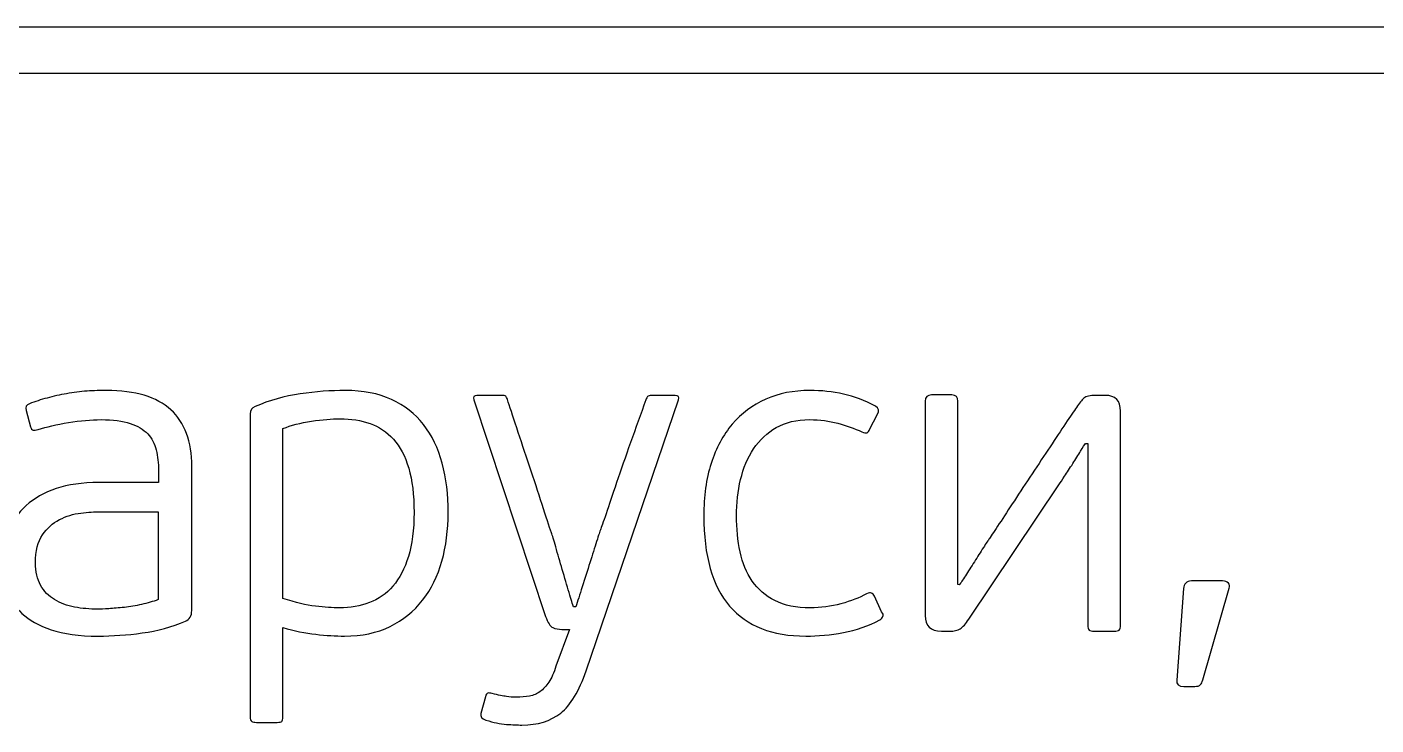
# Model space of a CAD drawing. Header units: centimetres. Extents: x -21.3 to 21.2, y -15.2 to 14.8.
# Drawn here: x 16.588 to 17.275, y 10.503 to 10.859 of the extents above; entities that cross this region are included whole.
import ezdxf

# ---------------------------------------------------------------- set-up
doc = ezdxf.new("R2010")
doc.units = ezdxf.units.CM
doc.header["$MEASUREMENT"] = 0
doc.layers.add('layer 1', color=7, linetype='Continuous')

msp = doc.modelspace()

# ---------------------------------------------------------------- linework, layer by layer
at = {"layer": 'layer 1', "color": 29}
for points, knots in [([(13.7485, 10.83475), (13.7485, 10.83475), (20.67123, 10.83475), (20.67123, 10.83475), (20.67123, 10.83475), (20.67123, 10.83475), (20.67123, 10.85851), (20.67123, 10.85851), (20.67123, 10.85851), (20.67123, 10.85851), (13.7485, 10.85851), (13.7485, 10.85851), (13.7485, 10.85851), (13.7485, 10.85851), (13.7485, 10.83475), (13.7485, 10.83475)], [0, 0, 0, 0, 0.2, 0.2, 0.2, 0.2, 0.4, 0.4, 0.4, 0.4, 0.6, 0.6, 0.6, 0.6, 1, 1, 1, 1]), ([(16.67219, 10.5613), (16.67219, 10.55855), (16.67112, 10.55672), (16.66898, 10.55581), (16.66898, 10.55581), (16.66212, 10.55291), (16.6548, 10.55093), (16.64702, 10.54986), (16.64702, 10.54986), (16.63925, 10.54879), (16.63177, 10.54826), (16.62461, 10.54826), (16.62461, 10.54826), (16.61485, 10.54826), (16.60684, 10.54932), (16.60059, 10.55146), (16.60059, 10.55146), (16.59434, 10.55359), (16.58938, 10.55642), (16.58572, 10.55985), (16.58572, 10.55985), (16.58207, 10.56328), (16.57951, 10.56724), (16.57806, 10.57178), (16.57806, 10.57178), (16.57661, 10.57628), (16.57589, 10.581), (16.57589, 10.58588), (16.57589, 10.58588), (16.57589, 10.59153), (16.57688, 10.59686), (16.57886, 10.60182), (16.57886, 10.60182), (16.58085, 10.60681), (16.58386, 10.61112), (16.5879, 10.61478), (16.5879, 10.61478), (16.59194, 10.61844), (16.59701, 10.62134), (16.60311, 10.6234), (16.60311, 10.6234), (16.60921, 10.62545), (16.61645, 10.62648), (16.62484, 10.62648), (16.62484, 10.62648), (16.62484, 10.62648), (16.65526, 10.62648), (16.65526, 10.62648), (16.65526, 10.62648), (16.65526, 10.62648), (16.65526, 10.63258), (16.65526, 10.63258), (16.65526, 10.63258), (16.65526, 10.63632), (16.65488, 10.63982), (16.65411, 10.64307), (16.65411, 10.64307), (16.65335, 10.64631), (16.6519, 10.64905), (16.64977, 10.6513), (16.64977, 10.6513), (16.64763, 10.65355), (16.64466, 10.6553), (16.64085, 10.6566), (16.64085, 10.6566), (16.63703, 10.65786), (16.63208, 10.6585), (16.62598, 10.6585), (16.62598, 10.6585), (16.62095, 10.6585), (16.61542, 10.65801), (16.6094, 10.65702), (16.6094, 10.65702), (16.60337, 10.65602), (16.59823, 10.65484), (16.59396, 10.65347), (16.59396, 10.65347), (16.59289, 10.65316), (16.59205, 10.65305), (16.59144, 10.65313), (16.59144, 10.65313), (16.59083, 10.65321), (16.59038, 10.65378), (16.59007, 10.65484), (16.59007, 10.65484), (16.59007, 10.65484), (16.58779, 10.66315), (16.58779, 10.66315), (16.58779, 10.66315), (16.58733, 10.66487), (16.58794, 10.66601), (16.58961, 10.66662), (16.58961, 10.66662), (16.59236, 10.66773), (16.59533, 10.66868), (16.59854, 10.66952), (16.59854, 10.66952), (16.60174, 10.6704), (16.60505, 10.67112), (16.60848, 10.67173), (16.60848, 10.67173), (16.61192, 10.67238), (16.61538, 10.6728), (16.61889, 10.67303), (16.61889, 10.67303), (16.6224, 10.67326), (16.62567, 10.67337), (16.62873, 10.67337), (16.62873, 10.67337), (16.64352, 10.67337), (16.65446, 10.67009), (16.66155, 10.66353), (16.66155, 10.66353), (16.66864, 10.65698), (16.67219, 10.64737), (16.67219, 10.63472), (16.67219, 10.63472), (16.67219, 10.63472), (16.67219, 10.5613), (16.67219, 10.5613)], [0, 0, 0, 0, 0.032258, 0.032258, 0.032258, 0.032258, 0.064516, 0.064516, 0.064516, 0.064516, 0.096774, 0.096774, 0.096774, 0.096774, 0.129032, 0.129032, 0.129032, 0.129032, 0.16129, 0.16129, 0.16129, 0.16129, 0.193548, 0.193548, 0.193548, 0.193548, 0.225806, 0.225806, 0.225806, 0.225806, 0.258065, 0.258065, 0.258065, 0.258065, 0.290323, 0.290323, 0.290323, 0.290323, 0.322581, 0.322581, 0.322581, 0.322581, 0.354839, 0.354839, 0.354839, 0.354839, 0.387097, 0.387097, 0.387097, 0.387097, 0.419355, 0.419355, 0.419355, 0.419355, 0.451613, 0.451613, 0.451613, 0.451613, 0.483871, 0.483871, 0.483871, 0.483871, 0.516129, 0.516129, 0.516129, 0.516129, 0.548387, 0.548387, 0.548387, 0.548387, 0.580645, 0.580645, 0.580645, 0.580645, 0.612903, 0.612903, 0.612903, 0.612903, 0.645161, 0.645161, 0.645161, 0.645161, 0.677419, 0.677419, 0.677419, 0.677419, 0.709677, 0.709677, 0.709677, 0.709677, 0.741935, 0.741935, 0.741935, 0.741935, 0.774194, 0.774194, 0.774194, 0.774194, 0.806452, 0.806452, 0.806452, 0.806452, 0.83871, 0.83871, 0.83871, 0.83871, 0.870968, 0.870968, 0.870968, 0.870968, 0.903226, 0.903226, 0.903226, 0.903226, 0.935484, 0.935484, 0.935484, 0.935484, 1, 1, 1, 1]), ([(16.80279, 10.61116), (16.80279, 10.60231), (16.80172, 10.59408), (16.79958, 10.58645), (16.79958, 10.58645), (16.79745, 10.57883), (16.79417, 10.5722), (16.78975, 10.56656), (16.78975, 10.56656), (16.78533, 10.56091), (16.7798, 10.55645), (16.77317, 10.55318), (16.77317, 10.55318), (16.76653, 10.5499), (16.75879, 10.54826), (16.74995, 10.54826), (16.74995, 10.54826), (16.74553, 10.54826), (16.74065, 10.54856), (16.73531, 10.54917), (16.73531, 10.54917), (16.72998, 10.54978), (16.72441, 10.55093), (16.71862, 10.5526), (16.71862, 10.5526), (16.71862, 10.5526), (16.71862, 10.50709), (16.71862, 10.50709), (16.71862, 10.50709), (16.71862, 10.50587), (16.71842, 10.50511), (16.71805, 10.5048), (16.71805, 10.5048), (16.71767, 10.5045), (16.71686, 10.50434), (16.71564, 10.50434), (16.71564, 10.50434), (16.71564, 10.50434), (16.70512, 10.50434), (16.70512, 10.50434), (16.70512, 10.50434), (16.70406, 10.50434), (16.70325, 10.5045), (16.70272, 10.5048), (16.70272, 10.5048), (16.70219, 10.50511), (16.70192, 10.50587), (16.70192, 10.50709), (16.70192, 10.50709), (16.70192, 10.50709), (16.70192, 10.66148), (16.70192, 10.66148), (16.70192, 10.66148), (16.70192, 10.6633), (16.70276, 10.66453), (16.70444, 10.66514), (16.70444, 10.66514), (16.71175, 10.66834), (16.71942, 10.67051), (16.72742, 10.67165), (16.72742, 10.67165), (16.73543, 10.6728), (16.74309, 10.67337), (16.75041, 10.67337), (16.75041, 10.67337), (16.75941, 10.67337), (16.76722, 10.67185), (16.77385, 10.66879), (16.77385, 10.66879), (16.78049, 10.66575), (16.78594, 10.66148), (16.79021, 10.65599), (16.79021, 10.65599), (16.79448, 10.6505), (16.79764, 10.64394), (16.7997, 10.63632), (16.7997, 10.63632), (16.80176, 10.62869), (16.80279, 10.62031), (16.80279, 10.61116)], [0, 0, 0, 0, 0.047619, 0.047619, 0.047619, 0.047619, 0.095238, 0.095238, 0.095238, 0.095238, 0.142857, 0.142857, 0.142857, 0.142857, 0.190476, 0.190476, 0.190476, 0.190476, 0.238095, 0.238095, 0.238095, 0.238095, 0.285714, 0.285714, 0.285714, 0.285714, 0.333333, 0.333333, 0.333333, 0.333333, 0.380952, 0.380952, 0.380952, 0.380952, 0.428571, 0.428571, 0.428571, 0.428571, 0.47619, 0.47619, 0.47619, 0.47619, 0.52381, 0.52381, 0.52381, 0.52381, 0.571429, 0.571429, 0.571429, 0.571429, 0.619048, 0.619048, 0.619048, 0.619048, 0.666667, 0.666667, 0.666667, 0.666667, 0.714286, 0.714286, 0.714286, 0.714286, 0.761905, 0.761905, 0.761905, 0.761905, 0.809524, 0.809524, 0.809524, 0.809524, 0.857143, 0.857143, 0.857143, 0.857143, 0.904762, 0.904762, 0.904762, 0.904762, 1, 1, 1, 1]), ([(16.873, 10.53065), (16.8695, 10.52028), (16.86519, 10.51307), (16.86008, 10.50903), (16.86008, 10.50903), (16.85497, 10.50499), (16.84838, 10.50297), (16.8403, 10.50297), (16.8403, 10.50297), (16.83816, 10.50297), (16.83553, 10.50309), (16.83241, 10.50331), (16.83241, 10.50331), (16.82928, 10.50354), (16.82582, 10.50427), (16.822, 10.50549), (16.822, 10.50549), (16.81987, 10.5061), (16.81903, 10.50724), (16.81949, 10.50892), (16.81949, 10.50892), (16.81949, 10.50892), (16.82177, 10.51738), (16.82177, 10.51738), (16.82177, 10.51738), (16.82208, 10.51845), (16.8225, 10.51906), (16.82303, 10.51921), (16.82303, 10.51921), (16.82356, 10.51936), (16.82429, 10.51929), (16.82521, 10.51898), (16.82521, 10.51898), (16.82841, 10.51822), (16.83081, 10.51772), (16.83241, 10.51749), (16.83241, 10.51749), (16.83401, 10.51727), (16.83573, 10.51715), (16.83755, 10.51715), (16.83755, 10.51715), (16.84, 10.51715), (16.8422, 10.51734), (16.84419, 10.51772), (16.84419, 10.51772), (16.84617, 10.5181), (16.84796, 10.51887), (16.84956, 10.52001), (16.84956, 10.52001), (16.85116, 10.52115), (16.85265, 10.52276), (16.85402, 10.52481), (16.85402, 10.52481), (16.8554, 10.52687), (16.85662, 10.52958), (16.85768, 10.53293), (16.85768, 10.53293), (16.85768, 10.53293), (16.86454, 10.55169), (16.86454, 10.55169), (16.86454, 10.55169), (16.86454, 10.55169), (16.86066, 10.55169), (16.86066, 10.55169), (16.86066, 10.55169), (16.85898, 10.55169), (16.85745, 10.55199), (16.85608, 10.5526), (16.85608, 10.5526), (16.85471, 10.55322), (16.85349, 10.55512), (16.85242, 10.55832), (16.85242, 10.55832), (16.85242, 10.55832), (16.81582, 10.66857), (16.81582, 10.66857), (16.81582, 10.66857), (16.81537, 10.67009), (16.8159, 10.67085), (16.81743, 10.67085), (16.81743, 10.67085), (16.81743, 10.67085), (16.83001, 10.67085), (16.83001, 10.67085), (16.83001, 10.67085), (16.83108, 10.67085), (16.83176, 10.6707), (16.83206, 10.6704), (16.83206, 10.6704), (16.83237, 10.67009), (16.83267, 10.66956), (16.83298, 10.66879), (16.83298, 10.66879), (16.83405, 10.66544), (16.83561, 10.66064), (16.83767, 10.65439), (16.83767, 10.65439), (16.83973, 10.64813), (16.8419, 10.64162), (16.84419, 10.63483), (16.84419, 10.63483), (16.84648, 10.62805), (16.84861, 10.62152), (16.85059, 10.61528), (16.85059, 10.61528), (16.85257, 10.60902), (16.85417, 10.60422), (16.8554, 10.60086), (16.8554, 10.60086), (16.85585, 10.59965), (16.85658, 10.59724), (16.85757, 10.59366), (16.85757, 10.59366), (16.85856, 10.59008), (16.85966, 10.58623), (16.86089, 10.58211), (16.86089, 10.58211), (16.86211, 10.57799), (16.86325, 10.57411), (16.86431, 10.57044), (16.86431, 10.57044), (16.86538, 10.56678), (16.86615, 10.56434), (16.8666, 10.56313), (16.8666, 10.56313), (16.8666, 10.56313), (16.86774, 10.56313), (16.86774, 10.56313), (16.86774, 10.56313), (16.86866, 10.56587), (16.86977, 10.5693), (16.87106, 10.57342), (16.87106, 10.57342), (16.87236, 10.57754), (16.87366, 10.58162), (16.87495, 10.58566), (16.87495, 10.58566), (16.87625, 10.58969), (16.87739, 10.59332), (16.87838, 10.59652), (16.87838, 10.59652), (16.87937, 10.59972), (16.88002, 10.6017), (16.88033, 10.60247), (16.88033, 10.60247), (16.88078, 10.60353), (16.88174, 10.60624), (16.88319, 10.61059), (16.88319, 10.61059), (16.88464, 10.61493), (16.88643, 10.62023), (16.88856, 10.62648), (16.88856, 10.62648), (16.89069, 10.63273), (16.89306, 10.63952), (16.89565, 10.64684), (16.89565, 10.64684), (16.89824, 10.65416), (16.90083, 10.6614), (16.90343, 10.66857), (16.90343, 10.66857), (16.90373, 10.66933), (16.90404, 10.6699), (16.90434, 10.67028), (16.90434, 10.67028), (16.90465, 10.67066), (16.90533, 10.67085), (16.9064, 10.67085), (16.9064, 10.67085), (16.9064, 10.67085), (16.9183, 10.67085), (16.9183, 10.67085), (16.9183, 10.67085), (16.91997, 10.67085), (16.92058, 10.67009), (16.92012, 10.66857), (16.92012, 10.66857), (16.92012, 10.66857), (16.873, 10.53065), (16.873, 10.53065)], [0, 0, 0, 0, 0.021739, 0.021739, 0.021739, 0.021739, 0.043478, 0.043478, 0.043478, 0.043478, 0.065217, 0.065217, 0.065217, 0.065217, 0.086957, 0.086957, 0.086957, 0.086957, 0.108696, 0.108696, 0.108696, 0.108696, 0.130435, 0.130435, 0.130435, 0.130435, 0.152174, 0.152174, 0.152174, 0.152174, 0.173913, 0.173913, 0.173913, 0.173913, 0.195652, 0.195652, 0.195652, 0.195652, 0.217391, 0.217391, 0.217391, 0.217391, 0.23913, 0.23913, 0.23913, 0.23913, 0.26087, 0.26087, 0.26087, 0.26087, 0.282609, 0.282609, 0.282609, 0.282609, 0.304348, 0.304348, 0.304348, 0.304348, 0.326087, 0.326087, 0.326087, 0.326087, 0.347826, 0.347826, 0.347826, 0.347826, 0.369565, 0.369565, 0.369565, 0.369565, 0.391304, 0.391304, 0.391304, 0.391304, 0.413043, 0.413043, 0.413043, 0.413043, 0.434783, 0.434783, 0.434783, 0.434783, 0.456522, 0.456522, 0.456522, 0.456522, 0.478261, 0.478261, 0.478261, 0.478261, 0.5, 0.5, 0.5, 0.5, 0.521739, 0.521739, 0.521739, 0.521739, 0.543478, 0.543478, 0.543478, 0.543478, 0.565217, 0.565217, 0.565217, 0.565217, 0.586957, 0.586957, 0.586957, 0.586957, 0.608696, 0.608696, 0.608696, 0.608696, 0.630435, 0.630435, 0.630435, 0.630435, 0.652174, 0.652174, 0.652174, 0.652174, 0.673913, 0.673913, 0.673913, 0.673913, 0.695652, 0.695652, 0.695652, 0.695652, 0.717391, 0.717391, 0.717391, 0.717391, 0.73913, 0.73913, 0.73913, 0.73913, 0.76087, 0.76087, 0.76087, 0.76087, 0.782609, 0.782609, 0.782609, 0.782609, 0.804348, 0.804348, 0.804348, 0.804348, 0.826087, 0.826087, 0.826087, 0.826087, 0.847826, 0.847826, 0.847826, 0.847826, 0.869565, 0.869565, 0.869565, 0.869565, 0.891304, 0.891304, 0.891304, 0.891304, 0.913043, 0.913043, 0.913043, 0.913043, 0.934783, 0.934783, 0.934783, 0.934783, 0.956522, 0.956522, 0.956522, 0.956522, 1, 1, 1, 1]), ([(16.98714, 10.56267), (16.99248, 10.56267), (16.9977, 10.56336), (17.00281, 10.56472), (17.00281, 10.56472), (17.00792, 10.5661), (17.01223, 10.56778), (17.01573, 10.56976), (17.01573, 10.56976), (17.01695, 10.57037), (17.01783, 10.57052), (17.01836, 10.57021), (17.01836, 10.57021), (17.0189, 10.56991), (17.01939, 10.56937), (17.01985, 10.56862), (17.01985, 10.56862), (17.01985, 10.56862), (17.02351, 10.56061), (17.02351, 10.56061), (17.02351, 10.56061), (17.02427, 10.55969), (17.0245, 10.55893), (17.02419, 10.55832), (17.02419, 10.55832), (17.02389, 10.55771), (17.02336, 10.5571), (17.02259, 10.55649), (17.02259, 10.55649), (17.0168, 10.55344), (17.01062, 10.55131), (17.00407, 10.55009), (17.00407, 10.55009), (16.99751, 10.54887), (16.99111, 10.54826), (16.98485, 10.54826), (16.98485, 10.54826), (16.96777, 10.54826), (16.95485, 10.55337), (16.94609, 10.56358), (16.94609, 10.56358), (16.93732, 10.5738), (16.93293, 10.58912), (16.93293, 10.60956), (16.93293, 10.60956), (16.93293, 10.61947), (16.93419, 10.62835), (16.93671, 10.6362), (16.93671, 10.6362), (16.93922, 10.64406), (16.94281, 10.65073), (16.94746, 10.65622), (16.94746, 10.65622), (16.95211, 10.66171), (16.95779, 10.66594), (16.9645, 10.66891), (16.9645, 10.66891), (16.97121, 10.67188), (16.97868, 10.67337), (16.98691, 10.67337), (16.98691, 10.67337), (16.99286, 10.67337), (16.99858, 10.67276), (17.00407, 10.67154), (17.00407, 10.67154), (17.00956, 10.67032), (17.01497, 10.66826), (17.02031, 10.66537), (17.02031, 10.66537), (17.02214, 10.6643), (17.02252, 10.66292), (17.02145, 10.66125), (17.02145, 10.66125), (17.02145, 10.66125), (17.01733, 10.65347), (17.01733, 10.65347), (17.01733, 10.65347), (17.01703, 10.65271), (17.01661, 10.65217), (17.01608, 10.65187), (17.01608, 10.65187), (17.01554, 10.65157), (17.01466, 10.65172), (17.01345, 10.65233), (17.01345, 10.65233), (17.00963, 10.654), (17.00556, 10.65545), (17.00121, 10.65668), (17.00121, 10.65668), (16.99686, 10.65789), (16.9921, 10.6585), (16.98691, 10.6585), (16.98691, 10.6585), (16.9802, 10.6585), (16.97453, 10.65717), (16.96987, 10.6545), (16.96987, 10.6545), (16.96522, 10.65183), (16.96137, 10.64821), (16.95832, 10.64364), (16.95832, 10.64364), (16.95527, 10.63906), (16.95306, 10.63384), (16.95169, 10.62797), (16.95169, 10.62797), (16.95032, 10.6221), (16.94963, 10.61596), (16.94963, 10.60956), (16.94963, 10.60956), (16.94963, 10.603), (16.95024, 10.59686), (16.95146, 10.59114), (16.95146, 10.59114), (16.95268, 10.58543), (16.95474, 10.58047), (16.95763, 10.57628), (16.95763, 10.57628), (16.96053, 10.57208), (16.96438, 10.56877), (16.96919, 10.56633), (16.96919, 10.56633), (16.97399, 10.56389), (16.97997, 10.56267), (16.98714, 10.56267)], [0, 0, 0, 0, 0.03125, 0.03125, 0.03125, 0.03125, 0.0625, 0.0625, 0.0625, 0.0625, 0.09375, 0.09375, 0.09375, 0.09375, 0.125, 0.125, 0.125, 0.125, 0.15625, 0.15625, 0.15625, 0.15625, 0.1875, 0.1875, 0.1875, 0.1875, 0.21875, 0.21875, 0.21875, 0.21875, 0.25, 0.25, 0.25, 0.25, 0.28125, 0.28125, 0.28125, 0.28125, 0.3125, 0.3125, 0.3125, 0.3125, 0.34375, 0.34375, 0.34375, 0.34375, 0.375, 0.375, 0.375, 0.375, 0.40625, 0.40625, 0.40625, 0.40625, 0.4375, 0.4375, 0.4375, 0.4375, 0.46875, 0.46875, 0.46875, 0.46875, 0.5, 0.5, 0.5, 0.5, 0.53125, 0.53125, 0.53125, 0.53125, 0.5625, 0.5625, 0.5625, 0.5625, 0.59375, 0.59375, 0.59375, 0.59375, 0.625, 0.625, 0.625, 0.625, 0.65625, 0.65625, 0.65625, 0.65625, 0.6875, 0.6875, 0.6875, 0.6875, 0.71875, 0.71875, 0.71875, 0.71875, 0.75, 0.75, 0.75, 0.75, 0.78125, 0.78125, 0.78125, 0.78125, 0.8125, 0.8125, 0.8125, 0.8125, 0.84375, 0.84375, 0.84375, 0.84375, 0.875, 0.875, 0.875, 0.875, 0.90625, 0.90625, 0.90625, 0.90625, 0.9375, 0.9375, 0.9375, 0.9375, 1, 1, 1, 1]), ([(17.04569, 10.66788), (17.04569, 10.67002), (17.04676, 10.67108), (17.0489, 10.67108), (17.0489, 10.67108), (17.0489, 10.67108), (17.05919, 10.67108), (17.05919, 10.67108), (17.05919, 10.67108), (17.06132, 10.67108), (17.06239, 10.67002), (17.06239, 10.66788), (17.06239, 10.66788), (17.06239, 10.66788), (17.06239, 10.57456), (17.06239, 10.57456), (17.06239, 10.57456), (17.06239, 10.57456), (17.06308, 10.57433), (17.06308, 10.57433), (17.06308, 10.57433), (17.06369, 10.57525), (17.06472, 10.57681), (17.06617, 10.57902), (17.06617, 10.57902), (17.06761, 10.58123), (17.06914, 10.58359), (17.07074, 10.58611), (17.07074, 10.58611), (17.07234, 10.58863), (17.07386, 10.59103), (17.07531, 10.59332), (17.07531, 10.59332), (17.07676, 10.5956), (17.07779, 10.59713), (17.0784, 10.59789), (17.0784, 10.59789), (17.07947, 10.59957), (17.08115, 10.60212), (17.08343, 10.60555), (17.08343, 10.60555), (17.08572, 10.60898), (17.08827, 10.61287), (17.0911, 10.61722), (17.0911, 10.61722), (17.09392, 10.62156), (17.09693, 10.62614), (17.10013, 10.63094), (17.10013, 10.63094), (17.10333, 10.63574), (17.10638, 10.64032), (17.10928, 10.64466), (17.10928, 10.64466), (17.11218, 10.64901), (17.11481, 10.65298), (17.11717, 10.65656), (17.11717, 10.65656), (17.11953, 10.66014), (17.1214, 10.66285), (17.12277, 10.66468), (17.12277, 10.66468), (17.12415, 10.66697), (17.1254, 10.66857), (17.12655, 10.66948), (17.12655, 10.66948), (17.12769, 10.6704), (17.12964, 10.67085), (17.13238, 10.67085), (17.13238, 10.67085), (17.13238, 10.67085), (17.13741, 10.67085), (17.13741, 10.67085), (17.13741, 10.67085), (17.1426, 10.67085), (17.14519, 10.66818), (17.14519, 10.66285), (17.14519, 10.66285), (17.14519, 10.66285), (17.14519, 10.55375), (17.14519, 10.55375), (17.14519, 10.55375), (17.14519, 10.55253), (17.14496, 10.55173), (17.1445, 10.55134), (17.1445, 10.55134), (17.14405, 10.55096), (17.14321, 10.55077), (17.14199, 10.55077), (17.14199, 10.55077), (17.14199, 10.55077), (17.1317, 10.55077), (17.1317, 10.55077), (17.1317, 10.55077), (17.13048, 10.55077), (17.12964, 10.55096), (17.12918, 10.55134), (17.12918, 10.55134), (17.12872, 10.55173), (17.12849, 10.55253), (17.12849, 10.55375), (17.12849, 10.55375), (17.12849, 10.55375), (17.12849, 10.64638), (17.12849, 10.64638), (17.12849, 10.64638), (17.12849, 10.64638), (17.12735, 10.64638), (17.12735, 10.64638), (17.12735, 10.64638), (17.12689, 10.64577), (17.12605, 10.64447), (17.12483, 10.64249), (17.12483, 10.64249), (17.12361, 10.64051), (17.12228, 10.63837), (17.12083, 10.63609), (17.12083, 10.63609), (17.11938, 10.6338), (17.11801, 10.63166), (17.11671, 10.62968), (17.11671, 10.62968), (17.11542, 10.6277), (17.11454, 10.6264), (17.11408, 10.6258), (17.11408, 10.6258), (17.11408, 10.6258), (17.06788, 10.55695), (17.06788, 10.55695), (17.06788, 10.55695), (17.06636, 10.55451), (17.06491, 10.55287), (17.06354, 10.55203), (17.06354, 10.55203), (17.06216, 10.55119), (17.06041, 10.55077), (17.05828, 10.55077), (17.05828, 10.55077), (17.05828, 10.55077), (17.05393, 10.55077), (17.05393, 10.55077), (17.05393, 10.55077), (17.04844, 10.55077), (17.04569, 10.55344), (17.04569, 10.55878), (17.04569, 10.55878), (17.04569, 10.55878), (17.04569, 10.66788), (17.04569, 10.66788)], [0, 0, 0, 0, 0.026316, 0.026316, 0.026316, 0.026316, 0.052632, 0.052632, 0.052632, 0.052632, 0.078947, 0.078947, 0.078947, 0.078947, 0.105263, 0.105263, 0.105263, 0.105263, 0.131579, 0.131579, 0.131579, 0.131579, 0.157895, 0.157895, 0.157895, 0.157895, 0.184211, 0.184211, 0.184211, 0.184211, 0.210526, 0.210526, 0.210526, 0.210526, 0.236842, 0.236842, 0.236842, 0.236842, 0.263158, 0.263158, 0.263158, 0.263158, 0.289474, 0.289474, 0.289474, 0.289474, 0.315789, 0.315789, 0.315789, 0.315789, 0.342105, 0.342105, 0.342105, 0.342105, 0.368421, 0.368421, 0.368421, 0.368421, 0.394737, 0.394737, 0.394737, 0.394737, 0.421053, 0.421053, 0.421053, 0.421053, 0.447368, 0.447368, 0.447368, 0.447368, 0.473684, 0.473684, 0.473684, 0.473684, 0.5, 0.5, 0.5, 0.5, 0.526316, 0.526316, 0.526316, 0.526316, 0.552632, 0.552632, 0.552632, 0.552632, 0.578947, 0.578947, 0.578947, 0.578947, 0.605263, 0.605263, 0.605263, 0.605263, 0.631579, 0.631579, 0.631579, 0.631579, 0.657895, 0.657895, 0.657895, 0.657895, 0.684211, 0.684211, 0.684211, 0.684211, 0.710526, 0.710526, 0.710526, 0.710526, 0.736842, 0.736842, 0.736842, 0.736842, 0.763158, 0.763158, 0.763158, 0.763158, 0.789474, 0.789474, 0.789474, 0.789474, 0.815789, 0.815789, 0.815789, 0.815789, 0.842105, 0.842105, 0.842105, 0.842105, 0.868421, 0.868421, 0.868421, 0.868421, 0.894737, 0.894737, 0.894737, 0.894737, 0.921053, 0.921053, 0.921053, 0.921053, 0.947368, 0.947368, 0.947368, 0.947368, 1, 1, 1, 1]), ([(16.7854, 10.61116), (16.7854, 10.62016), (16.78449, 10.6277), (16.78266, 10.6338), (16.78266, 10.6338), (16.78083, 10.6399), (16.77824, 10.64482), (16.77488, 10.64856), (16.77488, 10.64856), (16.77153, 10.65229), (16.76757, 10.65496), (16.76299, 10.65656), (16.76299, 10.65656), (16.75841, 10.65816), (16.75331, 10.65896), (16.74766, 10.65896), (16.74766, 10.65896), (16.74355, 10.65896), (16.73871, 10.65854), (16.73314, 10.6577), (16.73314, 10.6577), (16.72758, 10.65686), (16.72273, 10.65561), (16.71862, 10.65393), (16.71862, 10.65393), (16.71862, 10.65393), (16.71862, 10.56747), (16.71862, 10.56747), (16.71862, 10.56747), (16.72502, 10.56533), (16.73055, 10.564), (16.7352, 10.56347), (16.7352, 10.56347), (16.73985, 10.56293), (16.74393, 10.56267), (16.74743, 10.56267), (16.74743, 10.56267), (16.75292, 10.56267), (16.758, 10.56354), (16.76265, 10.5653), (16.76265, 10.5653), (16.7673, 10.56705), (16.7713, 10.56987), (16.77465, 10.57376), (16.77465, 10.57376), (16.77801, 10.57765), (16.78064, 10.58268), (16.78254, 10.58886), (16.78254, 10.58886), (16.78445, 10.59503), (16.7854, 10.60247), (16.7854, 10.61116)], [0, 0, 0, 0, 0.071429, 0.071429, 0.071429, 0.071429, 0.142857, 0.142857, 0.142857, 0.142857, 0.214286, 0.214286, 0.214286, 0.214286, 0.285714, 0.285714, 0.285714, 0.285714, 0.357143, 0.357143, 0.357143, 0.357143, 0.428571, 0.428571, 0.428571, 0.428571, 0.5, 0.5, 0.5, 0.5, 0.571429, 0.571429, 0.571429, 0.571429, 0.642857, 0.642857, 0.642857, 0.642857, 0.714286, 0.714286, 0.714286, 0.714286, 0.785714, 0.785714, 0.785714, 0.785714, 0.857143, 0.857143, 0.857143, 0.857143, 1, 1, 1, 1]), ([(16.65503, 10.61161), (16.65503, 10.61161), (16.62553, 10.61161), (16.62553, 10.61161), (16.62553, 10.61161), (16.62278, 10.61161), (16.6195, 10.61138), (16.61569, 10.61093), (16.61569, 10.61093), (16.61188, 10.61047), (16.60825, 10.60936), (16.60482, 10.60757), (16.60482, 10.60757), (16.60139, 10.60582), (16.5985, 10.60323), (16.59613, 10.5998), (16.59613, 10.5998), (16.59377, 10.59633), (16.59259, 10.59164), (16.59259, 10.58566), (16.59259, 10.58566), (16.59259, 10.58104), (16.59346, 10.57723), (16.59522, 10.57418), (16.59522, 10.57418), (16.59697, 10.57109), (16.59933, 10.56865), (16.60231, 10.56682), (16.60231, 10.56682), (16.60528, 10.56495), (16.60868, 10.5637), (16.61249, 10.56301), (16.61249, 10.56301), (16.6163, 10.56232), (16.62027, 10.56198), (16.62438, 10.56198), (16.62438, 10.56198), (16.62575, 10.56198), (16.62762, 10.56206), (16.62998, 10.56221), (16.62998, 10.56221), (16.63235, 10.56236), (16.63498, 10.56259), (16.63787, 10.5629), (16.63787, 10.5629), (16.64077, 10.5632), (16.64371, 10.5637), (16.64668, 10.56438), (16.64668, 10.56438), (16.64965, 10.56507), (16.65244, 10.56587), (16.65503, 10.56682), (16.65503, 10.56682), (16.65503, 10.56682), (16.65503, 10.61161), (16.65503, 10.61161)], [0, 0, 0, 0, 0.066667, 0.066667, 0.066667, 0.066667, 0.133333, 0.133333, 0.133333, 0.133333, 0.2, 0.2, 0.2, 0.2, 0.266667, 0.266667, 0.266667, 0.266667, 0.333333, 0.333333, 0.333333, 0.333333, 0.4, 0.4, 0.4, 0.4, 0.466667, 0.466667, 0.466667, 0.466667, 0.533333, 0.533333, 0.533333, 0.533333, 0.6, 0.6, 0.6, 0.6, 0.666667, 0.666667, 0.666667, 0.666667, 0.733333, 0.733333, 0.733333, 0.733333, 0.8, 0.8, 0.8, 0.8, 0.866667, 0.866667, 0.866667, 0.866667, 1, 1, 1, 1]), ([(17.18705, 10.52607), (17.18674, 10.52485), (17.18632, 10.52398), (17.18579, 10.52344), (17.18579, 10.52344), (17.18526, 10.52291), (17.1843, 10.52264), (17.18293, 10.52264), (17.18293, 10.52264), (17.18293, 10.52264), (17.17744, 10.52264), (17.17744, 10.52264), (17.17744, 10.52264), (17.17469, 10.52264), (17.17347, 10.52371), (17.17378, 10.52584), (17.17378, 10.52584), (17.17378, 10.52584), (17.17721, 10.5725), (17.17721, 10.5725), (17.17721, 10.5725), (17.17736, 10.57357), (17.17775, 10.57448), (17.17836, 10.57525), (17.17836, 10.57525), (17.17896, 10.57601), (17.17995, 10.57639), (17.18133, 10.57639), (17.18133, 10.57639), (17.18133, 10.57639), (17.19711, 10.57639), (17.19711, 10.57639), (17.19711, 10.57639), (17.19848, 10.57639), (17.19947, 10.57601), (17.20008, 10.57525), (17.20008, 10.57525), (17.20069, 10.57448), (17.20084, 10.57365), (17.20054, 10.57273), (17.20054, 10.57273), (17.20054, 10.57273), (17.18705, 10.52607), (17.18705, 10.52607)], [0, 0, 0, 0, 0.083333, 0.083333, 0.083333, 0.083333, 0.166667, 0.166667, 0.166667, 0.166667, 0.25, 0.25, 0.25, 0.25, 0.333333, 0.333333, 0.333333, 0.333333, 0.416667, 0.416667, 0.416667, 0.416667, 0.5, 0.5, 0.5, 0.5, 0.583333, 0.583333, 0.583333, 0.583333, 0.666667, 0.666667, 0.666667, 0.666667, 0.75, 0.75, 0.75, 0.75, 0.833333, 0.833333, 0.833333, 0.833333, 1, 1, 1, 1])]:
    msp.add_open_spline(points, degree=3, knots=knots, dxfattribs=at)

doc.saveas('drawing.dxf')
